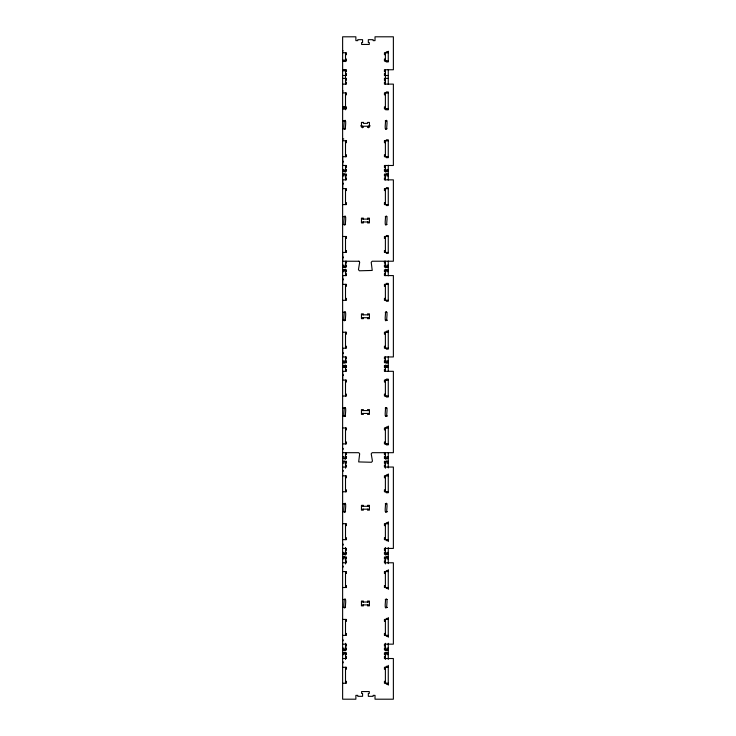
<?xml version="1.0" encoding="UTF-8"?>
<svg xmlns="http://www.w3.org/2000/svg" width="736" height="736" viewBox="0 0 736 736"><rect width="100%" height="100%" fill="white"/><g stroke="black" fill="none" stroke-linecap="round" stroke-linejoin="round"><path stroke-width="1.1" d="M345.506 128.791C342.461 131.79 344.678 121.596 344.071 120.814C347.107 117.815 344.89 128 345.506 128.791L342.626 128.791M345.506 224.526C342.461 227.525 344.678 217.332 344.071 216.55C347.107 213.55 344.89 223.735 345.506 224.526L342.626 224.526M345.506 320.261C342.461 323.251 344.678 313.067 344.071 312.276C347.107 309.276 344.89 319.47 345.506 320.261L342.626 320.261M385.388 120.814C388.433 117.815 386.216 128 386.823 128.791C383.787 131.79 386.004 121.596 385.388 120.814L386.823 120.814M345.506 415.987C342.461 418.986 344.678 408.802 344.071 408.011C347.107 405.012 344.89 415.205 345.506 415.987L342.626 415.987M385.388 216.55C388.433 213.55 386.216 223.735 386.823 224.526C383.787 227.525 386.004 217.332 385.388 216.55L386.823 216.55M345.506 511.722C342.461 514.722 344.678 504.537 344.071 503.746C347.107 500.747 344.89 510.931 345.506 511.722L342.626 511.722M385.388 312.276C388.433 309.276 386.216 319.47 386.823 320.261C383.787 323.251 386.004 313.067 385.388 312.276L386.823 312.276M345.506 607.458C342.461 610.457 344.678 600.263 344.071 599.481C347.107 596.482 344.89 606.666 345.506 607.458L342.626 607.458M385.388 408.011C388.433 405.012 386.216 415.205 386.823 415.987C383.787 418.986 386.004 408.802 385.388 408.011L386.823 408.011M385.388 503.746C388.433 500.747 386.216 510.931 386.823 511.722C383.787 514.722 386.004 504.537 385.388 503.746L386.823 503.746M385.388 599.481C388.433 596.482 386.216 606.666 386.823 607.458C383.787 610.457 386.004 600.263 385.388 599.481L387.302 599.481M342.626 50.839L343.206 50.839M388.268 51.796L386.345 51.796L386.345 52.753M342.626 52.753L346.463 52.753L346.463 54.666L345.506 54.666M388.268 52.753L384.431 52.753L384.431 54.666L385.388 54.666M345.506 59.064L346.463 59.064L346.463 60.978L342.626 60.978M385.388 59.064L384.431 59.064L384.431 60.978L388.268 60.978M342.626 60.159L345.506 60.159M342.626 60.729L345.506 60.729M342.626 61.364L345.506 61.364M342.626 69.754L346.463 69.754L346.463 71.668L345.506 71.668M342.626 70.049L345.506 70.049M342.626 70.766L345.506 70.766M385.388 71.668L384.431 71.668L384.431 69.754L393.374 69.754L393.374 36.8L375.02 36.8L375.02 40.627L373.106 40.627L373.106 39.67L368.322 39.67L368.322 42.541L369.279 42.541L369.279 44.454L361.615 44.454L361.615 42.541L362.572 42.541L362.572 39.67L357.788 39.67L357.788 40.627L355.874 40.627L355.874 36.8L342.626 36.8L342.626 699.2L355.874 699.2L355.874 695.373L357.788 695.373L357.788 696.33L362.572 696.33L362.572 693.459L361.615 693.459L361.615 691.546L369.279 691.546L369.279 693.459L368.322 693.459L368.322 696.33L373.106 696.33L373.106 695.373L375.02 695.373L375.02 699.2L393.374 699.2L393.374 658.518L384.431 658.518L384.431 656.595L385.388 656.595M345.506 73.582L346.463 73.582L346.463 75.495L342.626 75.495M385.388 73.582L384.431 73.582L384.431 75.495L388.268 75.495M342.626 78.375L346.463 78.375L346.463 80.288L345.506 80.288M388.268 78.375L384.431 78.375L384.431 80.288L385.388 80.288M345.506 82.202L346.463 82.202L346.463 84.116L342.626 84.116M385.388 82.202L384.431 82.202L384.431 84.116L393.374 84.116L393.374 165.49L384.431 165.49L384.431 167.403L385.388 167.403M342.626 90.979L343.206 90.979M342.626 92.892L346.463 92.892L346.463 94.806L345.506 94.806M388.268 92.892L384.431 92.892L384.431 94.806L385.388 94.806M342.626 106.711L345.506 106.711M345.506 106.932L346.463 106.932L346.463 108.845L342.626 108.845M385.388 106.932L384.431 106.932L384.431 108.845L388.268 108.845M342.626 107.272L345.506 107.272M342.626 107.493L345.506 107.493M342.626 107.916L345.506 107.916M342.626 108.128L345.506 108.128M342.626 108.698L345.506 108.698M342.626 120.814L345.506 120.814M360.658 125.874L362.572 125.874L362.572 127.788M370.236 125.874L368.322 125.874L368.322 127.788M385.388 128.791L386.823 128.791M342.626 138.957L343.776 138.957M342.626 140.76L346.463 140.76L346.463 142.674L345.506 142.674M388.268 140.76L384.431 140.76L384.431 142.674L385.388 142.674M345.506 140.87L346.463 140.87M384.431 140.87L385.388 140.87M345.506 154.799L346.463 154.799L346.463 156.713L342.626 156.713L342.626 165.49L346.463 165.49L346.463 167.403L345.506 167.403M385.388 154.799L384.431 154.799L384.431 156.713L388.268 156.713M342.626 161.23L343.206 161.23M342.626 162.104L343.206 162.104M345.506 169.317L346.463 169.317L346.463 171.23L342.626 171.23M385.388 169.317L384.431 169.317L384.431 171.23L388.268 171.23M342.626 169.519L344.071 169.519L344.071 171.939M388.268 169.519L386.823 169.519L386.823 171.939M342.626 174.101L346.463 174.101L346.463 176.014L345.506 176.014M388.268 174.101L384.431 174.101L384.431 176.014L385.388 176.014M342.626 175.895L344.071 175.895L344.071 173.77M388.268 175.895L386.823 175.895L386.823 173.77M345.506 177.937L346.463 177.937L346.463 179.851L342.626 179.851L342.626 188.628L346.463 188.628L346.463 190.541L345.506 190.541M385.388 177.937L384.431 177.937L384.431 179.851L393.374 179.851L393.374 261.225L372.158 261.225L371.22 262.338L372.232 270.452L359.398 270.793L358.45 269.68L359.674 262.338L359.168 261.262L342.626 261.225L342.626 252.448L346.463 252.448L346.463 250.534L345.506 250.534M342.626 183.227L343.206 183.227M342.626 184.11L343.206 184.11M388.268 188.628L384.431 188.628L384.431 190.541L385.388 190.541M345.506 202.667L346.463 202.667L346.463 204.58L342.626 204.58M385.388 202.667L384.431 202.667L384.431 204.58L388.268 204.58M342.626 216.55L345.506 216.55M361.459 219.098L369.435 219.098M361.459 221.968L369.435 221.968M385.388 224.526L386.823 224.526M342.626 236.486L346.463 236.486L346.463 238.409L345.506 238.409M388.268 236.486L384.431 236.486L384.431 238.409L385.388 238.409M385.388 250.534L384.431 250.534L384.431 252.448L388.268 252.448M342.626 256.965L343.206 256.965M342.626 257.839L343.206 257.839M345.506 263.138L346.463 263.138L346.463 261.225M385.388 263.138L384.431 263.138L384.431 261.225M345.506 265.052L346.463 265.052L346.463 266.966L342.626 266.966M385.388 265.052L384.431 265.052L384.431 266.966L388.268 266.966M342.626 265.254L344.071 265.254L344.071 267.665M388.268 265.254L386.823 265.254L386.823 267.665M342.626 269.836L346.463 269.836L346.463 271.75L345.506 271.75M388.268 269.836L384.431 269.836L384.431 271.75L385.388 271.75M342.626 271.63L344.071 271.63L344.071 269.505M388.268 271.63L386.823 271.63L386.823 269.505M345.506 273.663L346.463 273.663L346.463 275.577L342.626 275.577L342.626 284.354L346.463 284.354L346.463 286.267L345.506 286.267M385.388 273.663L384.431 273.663L384.431 275.577L393.374 275.577L393.374 356.951L384.431 356.951L384.431 358.874L385.388 358.874M342.626 278.962L343.206 278.962M342.626 279.846L343.206 279.846M388.268 284.354L384.431 284.354L384.431 286.267L385.388 286.267M345.506 298.402L346.463 298.402L346.463 300.316L342.626 300.316M385.388 298.402L384.431 298.402L384.431 300.316L388.268 300.316M342.626 312.276L345.506 312.276M361.459 314.833L369.435 314.833M361.459 317.704L369.435 317.704M385.388 320.261L387.302 320.261M388.268 331.264L386.345 331.264L386.345 332.221M342.626 332.221L346.463 332.221L346.463 334.135L345.506 334.135M388.268 332.221L384.431 332.221L384.431 334.135L385.388 334.135M345.506 346.26L346.463 346.26L346.463 348.183L342.626 348.183L342.626 356.951L346.463 356.951L346.463 358.874L345.506 358.874M385.388 346.26L384.431 346.26L384.431 348.183L388.268 348.183M342.626 352.691L343.206 352.691M342.626 353.574L343.206 353.574M345.506 360.787L346.463 360.787L346.463 362.701L342.626 362.701M385.388 360.787L384.431 360.787L384.431 362.701L388.268 362.701M342.626 360.944L344.071 360.98L344.071 363.207M344.926 360.944L345.506 360.944M385.388 360.944L385.968 360.944M388.268 360.98L386.823 360.98L386.823 363.207M342.626 362.314L343.206 362.314M344.926 362.314L345.506 362.314M385.388 362.314L385.968 362.314M342.626 365.571L346.463 365.571L346.463 367.485L345.506 367.485M388.268 365.571L384.431 365.571L384.431 367.485L385.388 367.485M342.626 365.958L343.206 365.958M344.926 365.958L345.506 365.958M385.388 365.958L385.968 365.958M342.626 367.328L345.506 367.328M385.388 367.328L388.268 367.328M345.506 369.398L346.463 369.398L346.463 371.312L342.626 371.312L342.626 380.089L346.463 380.089L346.463 382.002L345.506 382.002M385.388 369.398L384.431 369.398L384.431 371.312L393.374 371.312L393.374 452.686L372.158 452.686L371.22 453.799L372.444 461.15L371.496 462.263L358.671 461.923L359.674 453.799L358.736 452.686L342.626 452.686M342.626 374.698L343.206 374.698M342.626 375.572L343.206 375.572M388.268 380.089L384.431 380.089L384.431 382.002L385.388 382.002M345.506 394.128L346.463 394.128L346.463 396.042L342.626 396.042M385.388 394.128L384.431 394.128L384.431 396.042L388.268 396.042M342.626 408.011L345.506 408.011M361.459 410.568L369.435 410.568M361.459 413.439L369.435 413.439M385.388 415.987L387.302 415.987M388.268 427L386.345 427L386.345 427.956M342.626 427.956L346.463 427.956L346.463 429.87L345.506 429.87M388.268 427.956L384.431 427.956L384.431 429.87L385.388 429.87M345.506 441.996L346.463 441.996L346.463 443.909L342.626 443.909M385.388 441.996L384.431 441.996L384.431 443.909L388.268 443.909M342.626 448.426L343.206 448.426M342.626 449.31L343.206 449.31M345.506 454.6L346.463 454.6L346.463 452.686M385.388 454.6L384.431 454.6L384.431 452.686M345.506 456.513L346.463 456.513L346.463 458.427L342.626 458.427M385.388 456.513L384.431 456.513L384.431 458.427L388.268 458.427M342.626 456.716L344.071 456.716L344.071 459.135M388.268 456.716L386.823 456.716L386.823 459.135M342.626 461.306L346.463 461.306L346.463 463.22L345.506 463.22M388.268 461.306L384.431 461.306L384.431 463.22L385.388 463.22M342.626 463.1L344.071 463.1L344.071 460.975M388.268 463.1L386.823 463.1L386.823 460.975M345.506 465.134L346.463 465.134L346.463 467.047L342.626 467.047M385.388 465.134L384.431 465.134L384.431 467.047L393.374 467.047L393.374 548.421L384.431 548.421L384.431 550.335L385.388 550.335M342.626 470.433L343.206 470.433M342.626 471.307L343.206 471.307M388.268 474.867L386.345 474.867L386.345 475.824M342.626 475.824L346.463 475.824L346.463 477.738L345.506 477.738M388.268 475.824L384.431 475.824L384.431 477.738L385.388 477.738M345.506 489.863L346.463 489.863L346.463 491.777L342.626 491.777M385.388 489.863L384.431 489.863L384.431 491.777L388.268 491.777M342.626 503.746L345.506 503.746M361.459 506.294L369.435 506.294M361.459 509.174L369.435 509.174M385.388 511.722L387.302 511.722M388.268 522.735L386.345 522.735L386.345 523.692M342.626 523.692L346.463 523.692L346.463 525.605L345.506 525.605M388.268 523.692L384.431 523.692L384.431 525.605L385.388 525.605M345.506 537.731L346.463 537.731L346.463 539.644L342.626 539.644M385.388 537.731L384.431 537.731L384.431 539.644L388.268 539.644M388.268 540.601L386.345 540.601L386.345 539.644M342.626 544.162L343.206 544.162M342.626 545.036L343.206 545.036M342.626 548.421L346.463 548.421L346.463 550.335L345.506 550.335M345.506 552.248L346.463 552.248L346.463 554.162L342.626 554.162M385.388 552.248L384.431 552.248L384.431 554.162L388.268 554.162M342.626 552.451L344.071 552.451L344.071 554.87M388.268 552.451L386.823 552.451L386.823 554.87M342.626 557.032L346.463 557.032L346.463 558.955L345.506 558.955M388.268 557.032L384.431 557.032L384.431 558.955L385.388 558.955M342.626 558.836L344.071 558.836L344.071 556.416M388.268 558.836L386.823 558.836L386.823 556.416M345.506 560.869L346.463 560.869L346.463 562.782L342.626 562.782M385.388 560.869L384.431 560.869L384.431 562.782L393.374 562.782L393.374 644.156L384.431 644.156L384.431 646.07L385.388 646.07M342.626 566.159L343.206 566.159M342.626 567.042L343.206 567.042M388.268 570.602L386.345 570.602L386.345 571.559M342.626 571.559L346.463 571.559L346.463 573.473L345.506 573.473M388.268 571.559L384.431 571.559L384.431 573.473L385.388 573.473M345.506 585.598L346.463 585.598L346.463 587.512L342.626 587.512M385.388 585.598L384.431 585.598L384.431 587.512L388.268 587.512M388.268 588.469L386.345 588.469L386.345 587.512M342.626 599.481L345.506 599.481M361.459 602.03L369.435 602.03M361.459 604.9L369.435 604.9M385.388 607.458L387.302 607.458M388.268 618.461L386.345 618.461L386.345 619.427M342.626 619.427L346.463 619.427L346.463 621.34L345.506 621.34M388.268 619.427L384.431 619.427L384.431 621.34L385.388 621.34M345.506 633.466L346.463 633.466L346.463 635.38L342.626 635.38M385.388 633.466L384.431 633.466L384.431 635.38L388.268 635.38M388.268 636.336L386.345 636.336L386.345 635.38M342.626 639.897L343.206 639.897M342.626 640.771L343.206 640.771M342.626 644.156L346.463 644.156L346.463 646.07L345.506 646.07M345.506 647.984L346.463 647.984L346.463 649.897L342.626 649.897M385.388 647.984L384.431 647.984L384.431 649.897L388.268 649.897M342.626 648.186L344.071 648.186L344.071 650.596M388.268 648.186L386.823 648.186L386.823 650.596M342.626 652.768L346.463 652.768L346.463 654.681L345.506 654.681M388.268 652.768L384.431 652.768L384.431 654.681L385.388 654.681M342.626 654.562L344.071 654.562L344.071 652.151M388.268 654.562L386.823 654.562L386.823 652.151M345.506 656.595L346.463 656.595L346.463 658.518L342.626 658.518M342.626 661.894L343.206 661.894M342.626 662.777L343.206 662.777M388.268 666.328L386.345 666.328L386.345 667.285M342.626 667.285L346.463 667.285L346.463 669.208L345.506 669.208M388.268 667.285L384.431 667.285L384.431 669.208L385.388 669.208M345.506 681.334L346.463 681.334L346.463 683.247L342.626 683.247M385.388 681.334L384.431 681.334L384.431 683.247L388.268 683.247M388.268 684.204L386.345 684.204L386.345 683.247M358.736 261.225L359.462 261.556M388.268 51.226L388.268 61.934L386.345 61.934L386.345 60.978M388.268 69.488L388.268 84.419M388.268 165.278L388.268 180.09M388.268 261.013L388.268 275.825M388.268 330.308L388.268 349.14L386.345 349.14L386.345 348.183M388.268 356.748L388.268 371.533M388.268 426.043L388.268 444.866L386.345 444.866L386.345 443.909M388.268 452.484L388.268 467.903M388.268 473.91L388.268 492.734L386.345 492.734L386.345 491.777M388.268 521.778L388.268 541.558M388.268 547.566L388.268 563.629M388.268 569.646L388.268 589.426M388.268 617.504L388.268 637.293M388.268 643.301L388.268 659.364M388.268 665.372L388.268 685.161M386.823 365.212L386.823 367.328M386.345 92.892L386.345 91.936L388.268 91.936L388.268 109.802L386.345 109.802L386.345 108.845M386.345 140.76L386.345 139.803L388.268 139.803L388.268 157.67L386.345 157.67L386.345 156.713M386.345 188.628L386.345 187.671L388.268 187.671L388.268 205.537L386.345 205.537L386.345 204.58M386.345 236.486L386.345 235.529L388.268 235.529L388.268 253.405L386.345 253.405L386.345 252.448M386.345 284.354L386.345 283.397L388.268 283.397L388.268 301.272L386.345 301.272L386.345 300.316M386.345 380.089L386.345 379.132L388.268 379.132L388.268 396.998L386.345 396.998L386.345 396.042M385.388 52.753L385.388 61.585M385.388 69.488L385.388 84.419M385.388 92.58L385.388 109.793M385.388 140.76L385.388 156.713M385.388 165.444L385.388 172.114M385.388 174.34L385.388 179.897M385.388 188.628L385.388 204.58M385.388 236.486L385.388 252.448M385.388 261.179L385.388 267.849M385.388 270.066L385.388 275.632M385.388 284.354L385.388 300.316M385.388 332.221L385.388 348.183M385.388 357.015L385.388 362.738M385.388 365.038L385.388 371.533M385.388 380.089L385.388 396.042M385.388 427.956L385.388 443.909M385.388 452.64L385.388 459.31M385.388 461.536L385.388 468.206M385.388 475.824L385.388 491.777M385.388 523.692L385.388 539.644M385.388 547.566L385.388 555.045M385.388 557.272L385.388 563.942M385.388 571.559L385.388 587.512M385.388 619.427L385.388 635.38M385.388 643.301L385.388 650.78M385.388 652.998L385.388 659.364M385.388 667.285L385.388 683.247M367.522 219.098L367.522 218.141L369.435 218.141L369.435 222.925L367.522 222.925L367.522 221.968M367.522 314.833L367.522 313.876L369.435 313.876L369.435 318.66L367.522 318.66L367.522 317.704M367.522 410.568L367.522 409.612L369.435 409.612L369.435 414.396L367.522 414.396L367.522 413.439M367.522 506.294L367.522 505.338L369.435 505.338L369.435 510.131L367.522 510.131L367.522 509.174M367.522 602.03L367.522 601.073L369.435 601.073L369.435 605.857L367.522 605.857L367.522 604.9M363.372 219.098L363.372 218.141L361.459 218.141L361.459 222.925L363.372 222.925L363.372 221.968M363.372 314.833L363.372 313.876L361.459 313.876L361.459 318.66L363.372 318.66L363.372 317.704M363.372 410.568L363.372 409.612L361.459 409.612L361.459 414.396L363.372 414.396L363.372 413.439M363.372 506.294L363.372 505.338L361.459 505.338L361.459 510.131L363.372 510.131L363.372 509.174M363.372 602.03L363.372 601.073L361.459 601.073L361.459 605.857L363.372 605.857L363.372 604.9M345.506 52.753L345.506 61.585M345.506 69.488L345.506 84.419M345.506 92.58L345.506 109.793M345.506 140.76L345.506 156.713M345.506 165.444L345.506 172.114M345.506 174.34L345.506 179.897M345.506 188.628L345.506 204.58M345.506 236.486L345.506 252.448M345.506 261.179L345.506 267.849M345.506 270.066L345.506 275.632M345.506 284.354L345.506 300.316M345.506 332.221L345.506 348.183M345.506 357.015L345.506 362.738M345.506 365.038L345.506 371.533M345.506 380.089L345.506 396.042M345.506 427.956L345.506 443.909M345.506 452.64L345.506 459.31M345.506 461.536L345.506 468.206M345.506 475.824L345.506 491.777M345.506 523.692L345.506 539.644M345.506 547.566L345.506 555.045M345.506 557.272L345.506 563.942M345.506 571.559L345.506 587.512M345.506 619.427L345.506 635.38M345.506 643.301L345.506 650.78M345.506 652.998L345.506 659.364M345.506 667.285L345.506 683.247M344.071 365.212L344.071 367.328M363.372 122.406L361.459 122.406L361.459 127.199L363.372 127.199L363.372 126.233L367.522 126.233L367.522 127.199L369.435 127.199L369.435 122.406L367.522 122.406L367.522 123.363L363.372 123.363L363.372 122.406"/></g></svg>
